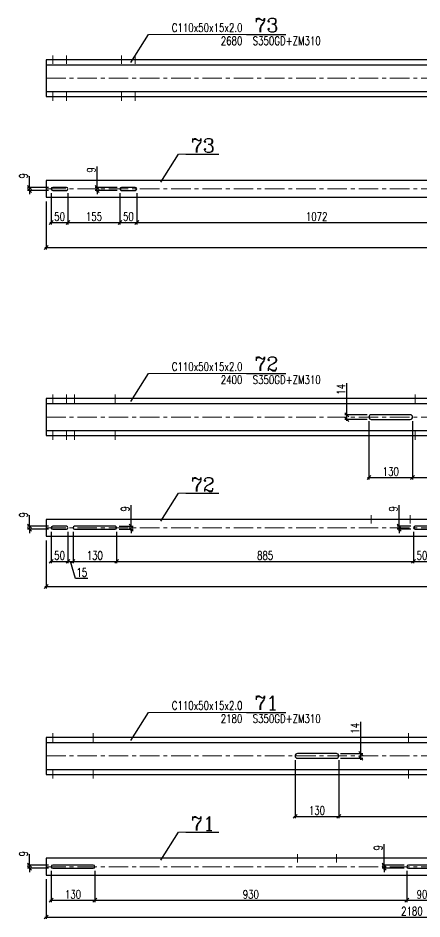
# Model space of a CAD drawing. Header units: millimetres. Extents: x -109 to 3611, y -131 to 11347.
# Drawn here: x -84 to 1120, y 3004 to 5689 of the extents above; entities that cross this region are included whole.
import ezdxf
from ezdxf.enums import TextEntityAlignment as Align

# ---------------------------------------------------------------- set-up
doc = ezdxf.new("R2010")
doc.units = ezdxf.units.MM
doc.header["$LTSCALE"] = 1.833333
doc.header["$PDMODE"] = 1
doc.linetypes.add('CENTER', pattern=[50.8, 31.75, -6.35, 6.35, -6.35])
doc.layers.get('0').update_dxf_attribs({"linetype": 'CONTINUOUS'})
doc.layers.get('Defpoints').update_dxf_attribs({"linetype": 'CONTINUOUS'})
for name, color, linetype, lineweight in [('k_inny', 40, 'CONTINUOUS', 13), ('k_konstrukcja', 3, 'CONTINUOUS', 25), ('k_osie', 6, 'CENTER', 5), ('k_pozycje', 1, 'CONTINUOUS', 5), ('k_wymiary', 1, 'CONTINUOUS', 5), ('RFD_C3', 2, 'CONTINUOUS', 5), ('RFD_C5', 1, 'CONTINUOUS', 5), ('RFD_T3', 2, 'CONTINUOUS', 25)]:
    doc.layers.add(name, color=color, linetype=linetype, lineweight=lineweight)
doc.styles.add('TXT3', font='SIMPLEX.SHX', dxfattribs={"width": 0.75, "height": 25})
doc.styles.add('TXT5', font='COMPLEX.shx', dxfattribs={"height": 41.666667})
doc.dimstyles.new('R1', dxfattribs={"dimtxt": 25, "dimasz": 11.666667, "dimexe": 5.833333, "dimexo": 12.5, "dimgap": 5, "dimtad": 1, "dimdec": 0, "dimzin": 0, "dimdsep": 46, "dimtxsty": 'TXT3', "dimblk1": 'OBLIQUE', "dimblk2": 'OBLIQUE', "dimsah": 1, "dimcen": -3, "dimdle": 4.166667, "dimclrt": 2, "dimadec": 0, "dimazin": 0, "dimtfac": 0.75, "dimtdec": 0, "dimtmove": 0, "dimatfit": 3, "dimldrblk": 'NONE', "dimfxl": 1, "dimtvp": 0.75, "dimtolj": 1, "dimtzin": 0, "dimarcsym": 0})
doc.dimstyles.new('R1_002', dxfattribs={"dimtxt": 25, "dimasz": 11.666667, "dimexe": 5.833333, "dimexo": 12.5, "dimgap": 5, "dimtad": 1, "dimdec": 0, "dimzin": 0, "dimdsep": 46, "dimtxsty": 'TXT3', "dimblk1": 'OBLIQUE', "dimblk2": 'OBLIQUE', "dimsah": 1, "dimcen": -3, "dimdle": 4.166667, "dimclrt": 2, "dimadec": 0, "dimazin": 0, "dimtfac": 0.75, "dimtdec": 0, "dimtmove": 0, "dimatfit": 3, "dimldrblk": 'NONE', "dimfxl": 1, "dimtvp": 0.75, "dimtolj": 1, "dimtzin": 0, "dimarcsym": 0})

# ---------------------------------------------------------------- blocks, each defined once
blk = doc.blocks.new('Poz. 71')
blk.add_lwpolyline([(-2155, 55), (-2155, -55), (25, -55), (25, 55)], close=True)
for points in [[(-2155, 40), (25, 40)], [(-2155, -40), (25, -40)]]:
    blk.add_lwpolyline(points)
blk.add_lwpolyline([(-1406, -7), (-1290, -7, 1), (-1290, 7), (-1406, 7, 1)], format="xyb", close=True)
for centre in [(-200, 0), (0, 0)]:
    blk.add_circle(centre, 7)
at = {"layer": 'k_inny'}
for points in [[(-2135.5, 42.5), (-2135.5, 67.5)], [(-2014.5, 42.5), (-2014.5, 67.5)], [(-1075.5, 42.5), (-1075.5, 67.5)], [(-994.5, 42.5), (-994.5, 67.5)], [(14.5, 42.5), (14.5, 67.5)], [(-2135.5, -67.5), (-2135.5, -42.5)], [(-2014.5, -67.5), (-2014.5, -42.5)], [(-1075.5, -67.5), (-1075.5, -42.5)], [(-994.5, -67.5), (-994.5, -42.5)], [(14.5, -67.5), (14.5, -42.5)]]:
    blk.add_lwpolyline(points, dxfattribs=at)
at = {"layer": 'k_osie'}
blk.add_lwpolyline([(-2155, 0), (25, 0)], dxfattribs=at)
blk = doc.blocks.new('Poz. 72')
blk.add_lwpolyline([(-2375, 55), (-2375, -55), (25, -55), (25, 55)], close=True)
for points in [[(-2375, 40), (25, 40)], [(-2375, -40), (25, -40)]]:
    blk.add_lwpolyline(points)
blk.add_lwpolyline([(-1406, -7), (-1290, -7, 1), (-1290, 7), (-1406, 7, 1)], format="xyb", close=True)
for centre in [(-200, 0), (0, 0)]:
    blk.add_circle(centre, 7)
at = {"layer": 'k_inny'}
for points in [[(-2355.5, 42.5), (-2355.5, 67.5)], [(-2314.5, 42.5), (-2314.5, 67.5)], [(-2290.5, 42.5), (-2290.5, 67.5)], [(-2169.5, 42.5), (-2169.5, 67.5)], [(-1275.5, 42.5), (-1275.5, 67.5)], [(-1234.5, 42.5), (-1234.5, 67.5)], [(-1180.5, 42.5), (-1180.5, 67.5)], [(-1059.5, 42.5), (-1059.5, 67.5)], [(-460.5, 42.5), (-460.5, 67.5)], [(-419.5, 42.5), (-419.5, 67.5)], [(14.5, 42.5), (14.5, 67.5)], [(-2355.5, -42.5), (-2355.5, -67.5)], [(-2314.5, -42.5), (-2314.5, -67.5)], [(-2290.5, -42.5), (-2290.5, -67.5)], [(-2169.5, -42.5), (-2169.5, -67.5)], [(-1275.5, -42.5), (-1275.5, -67.5)], [(-1234.5, -42.5), (-1234.5, -67.5)], [(-1180.5, -42.5), (-1180.5, -67.5)], [(-1059.5, -42.5), (-1059.5, -67.5)], [(-460.5, -42.5), (-460.5, -67.5)], [(-419.5, -42.5), (-419.5, -67.5)], [(14.5, -42.5), (14.5, -67.5)]]:
    blk.add_lwpolyline(points, dxfattribs=at)
at = {"layer": 'k_osie'}
blk.add_lwpolyline([(-2375, 0), (25, 0)], dxfattribs=at)
blk = doc.blocks.new('Poz. 73')
blk.add_lwpolyline([(-2655, 55), (-2655, -55), (25, -55), (25, 55)], close=True)
for points in [[(-2655, 40), (25, 40)], [(-2655, -40), (25, -40)]]:
    blk.add_lwpolyline(points)
blk.add_lwpolyline([(-1290, 7), (-1406, 7, 1), (-1406, -7), (-1290, -7, 1)], format="xyb", close=True)
for centre in [(-200, 0), (0, 0)]:
    blk.add_circle(centre, 7)
at = {"layer": 'k_inny'}
for points in [[(-2635.5, 42.5), (-2635.5, 67.5)], [(-2594.5, 42.5), (-2594.5, 67.5)], [(-2430.5, 42.5), (-2430.5, 67.5)], [(-2389.5, 42.5), (-2389.5, 67.5)], [(-1308.25, 42.5), (-1308.25, 67.5)], [(-1267.25, 42.5), (-1267.25, 67.5)], [(-1223.5, 42.5), (-1223.5, 67.5)], [(-1182.5, 42.5), (-1182.5, 67.5)], [(14.5, 42.5), (14.5, 67.5)], [(-2635.5, -67.5), (-2635.5, -42.5)], [(-2594.5, -67.5), (-2594.5, -42.5)], [(-2430.5, -67.5), (-2430.5, -42.5)], [(-2389.5, -67.5), (-2389.5, -42.5)], [(-1308.25, -67.5), (-1308.25, -42.5)], [(-1267.25, -67.5), (-1267.25, -42.5)], [(-1223.5, -67.5), (-1223.5, -42.5)], [(-1182.5, -67.5), (-1182.5, -42.5)], [(14.5, -67.5), (14.5, -42.5)]]:
    blk.add_lwpolyline(points, dxfattribs=at)
at = {"layer": 'k_osie'}
blk.add_lwpolyline([(-2655, 0), (25, 0)], dxfattribs=at)
blk = doc.blocks.new('Rygiel L')
for points in [[(-10, -4.5), (-20.5, -4.5, -1), (-20.5, 4.5), (-10, 4.5), (-10, 25), (-2690, 25), (-2690, -25), (-10, -25)], [(-2670.5, -4.5), (-2629.5, -4.5, 1), (-2629.5, 4.5), (-2670.5, 4.5, 1)], [(-2465.5, -4.5), (-2424.5, -4.5, 1), (-2424.5, 4.5), (-2465.5, 4.5, 1)], [(-1343.25, -4.5), (-1302.25, -4.5, 1), (-1302.25, 4.5), (-1343.25, 4.5, 1)], [(-1258.5, -4.5), (-1217.5, -4.5, 1), (-1217.5, 4.5), (-1258.5, 4.5, 1)]]:
    blk.add_lwpolyline(points, format="xyb", close=True)
at = {"layer": 'k_inny'}
for points in [[(-1441, 12.5), (-1441, 37.5)], [(-1325, 12.5), (-1325, 37.5)], [(-235, 12.5), (-235, 37.5)], [(-35, 12.5), (-35, 37.5)]]:
    blk.add_lwpolyline(points, dxfattribs=at)
at = {"layer": 'k_osie'}
blk.add_lwpolyline([(-2690, 0), (-10, 0)], dxfattribs=at)
blk = doc.blocks.new('Rygiel S')
for points in [[(-10, -4.5), (-20.5, -4.5, -1), (-20.5, 4.5), (-10, 4.5), (-10, 25), (-2190, 25), (-2190, -25), (-10, -25)], [(-2170.5, -4.5), (-2049.5, -4.5, 1), (-2049.5, 4.5), (-2170.5, 4.5, 1)], [(-1110.5, -4.5), (-1029.5, -4.5, 1), (-1029.5, 4.5), (-1110.5, 4.5, 1)]]:
    blk.add_lwpolyline(points, format="xyb", close=True)
at = {"layer": 'k_inny'}
for points in [[(-1441, 12.5), (-1441, 37.5)], [(-1325, 12.5), (-1325, 37.5)], [(-235, 12.5), (-235, 37.5)], [(-35, 12.5), (-35, 37.5)]]:
    blk.add_lwpolyline(points, dxfattribs=at)
at = {"layer": 'k_osie'}
blk.add_lwpolyline([(-2190, 0), (-10, 0)], dxfattribs=at)
blk = doc.blocks.new('Rygiel M')
for points in [[(-10, -4.5), (-20.5, -4.5, -1), (-20.5, 4.5), (-10, 4.5), (-10, 25), (-2410, 25), (-2410, -25), (-10, -25)], [(-2390.5, -4.5), (-2349.5, -4.5, 1), (-2349.5, 4.5), (-2390.5, 4.5, 1)], [(-2325.5, -4.5), (-2204.5, -4.5, 1), (-2204.5, 4.5), (-2325.5, 4.5, 1)], [(-1310.5, -4.5), (-1269.5, -4.5, 1), (-1269.5, 4.5), (-1310.5, 4.5, 1)], [(-1215.5, -4.5), (-1094.5, -4.5, 1), (-1094.5, 4.5), (-1215.5, 4.5, 1)], [(-495.5, -4.5), (-454.5, -4.5, 1), (-454.5, 4.5), (-495.5, 4.5, 1)]]:
    blk.add_lwpolyline(points, format="xyb", close=True)
at = {"layer": 'k_inny'}
for points in [[(-1441, 12.5), (-1441, 37.5)], [(-1325, 12.5), (-1325, 37.5)], [(-235, 37.5), (-235, 12.5)], [(-35, 37.5), (-35, 12.5)]]:
    blk.add_lwpolyline(points, dxfattribs=at)
at = {"layer": 'k_osie'}
blk.add_lwpolyline([(-2410, 0), (-10, 0)], dxfattribs=at)
blk = doc.blocks.new('_Oblique')
at = {"color": 0, "linetype": 'ByBlock', "lineweight": -2}
blk.add_line((-0.5, -0.5), (0.5, 0.5), dxfattribs=at)
blk = doc.blocks.new('*D514')
at = {"layer": 'Defpoints', "color": 0}
for p in [(15, 3159.7), (145, 3159.7), (145, 3059.7)]:
    blk.add_point(p, dxfattribs=at)
at = {"layer": 'k_wymiary', "color": 0, "lineweight": -2}
for p, q in [((15, 3147.2), (15, 3053.9)), ((145, 3147.2), (145, 3053.9)), ((10.8, 3059.7), (149.2, 3059.7))]:
    blk.add_line(p, q, dxfattribs=at)
at = {"layer": 'k_wymiary', "color": 0, "linetype": 'ByBlock', "lineweight": -2, "xscale": 11.66666666666666, "yscale": 11.66666666666666, "zscale": 11.66666666666666, "rotation": 180}
blk.add_blockref('_Oblique', (15, 3059.7), dxfattribs=at)
at = {"layer": 'k_wymiary', "color": 0, "linetype": 'ByBlock', "lineweight": -2, "xscale": 11.66666666666666, "yscale": 11.66666666666666, "zscale": 11.66666666666666}
blk.add_blockref('_Oblique', (145, 3059.7), dxfattribs=at)
at = {"layer": 'k_wymiary', "color": 2, "insert": (80, 3077.2), "char_height": 25, "attachment_point": 5, "style": 'TXT3'}
blk.add_mtext('\\A1;130', dxfattribs=at)
blk = doc.blocks.new('_None')
blk = doc.blocks.new('*D515')
at = {"layer": 'Defpoints', "color": 0}
for p in [(145, 3159.7), (1075, 3159.7), (1075, 3059.7)]:
    blk.add_point(p, dxfattribs=at)
at = {"layer": 'k_wymiary', "color": 0, "lineweight": -2}
for p, q in [((145, 3147.2), (145, 3053.9)), ((1075, 3147.2), (1075, 3053.9)), ((140.8, 3059.7), (1079.2, 3059.7))]:
    blk.add_line(p, q, dxfattribs=at)
at = {"layer": 'k_wymiary', "color": 0, "linetype": 'ByBlock', "lineweight": -2, "xscale": 11.66666666666666, "yscale": 11.66666666666666, "zscale": 11.66666666666666, "rotation": 180}
blk.add_blockref('_Oblique', (145, 3059.7), dxfattribs=at)
at = {"layer": 'k_wymiary', "color": 0, "linetype": 'ByBlock', "lineweight": -2, "xscale": 11.66666666666666, "yscale": 11.66666666666666, "zscale": 11.66666666666666}
blk.add_blockref('_Oblique', (1075, 3059.7), dxfattribs=at)
at = {"layer": 'k_wymiary', "color": 2, "insert": (610, 3077.2), "char_height": 25, "attachment_point": 5, "style": 'TXT3'}
blk.add_mtext('\\A1;930', dxfattribs=at)
blk = doc.blocks.new('*D516')
at = {"layer": 'Defpoints', "color": 0}
for p in [(1075, 3159.7), (1165, 3159.7), (1165, 3059.7)]:
    blk.add_point(p, dxfattribs=at)
at = {"layer": 'k_wymiary', "color": 0, "lineweight": -2}
for p, q in [((1075, 3147.2), (1075, 3053.9)), ((1165, 3147.2), (1165, 3053.9)), ((1070.8, 3059.7), (1169.2, 3059.7))]:
    blk.add_line(p, q, dxfattribs=at)
at = {"layer": 'k_wymiary', "color": 0, "linetype": 'ByBlock', "lineweight": -2, "xscale": 11.66666666666666, "yscale": 11.66666666666666, "zscale": 11.66666666666666, "rotation": 180}
blk.add_blockref('_Oblique', (1075, 3059.7), dxfattribs=at)
at = {"layer": 'k_wymiary', "color": 0, "linetype": 'ByBlock', "lineweight": -2, "xscale": 11.66666666666666, "yscale": 11.66666666666666, "zscale": 11.66666666666666}
blk.add_blockref('_Oblique', (1165, 3059.7), dxfattribs=at)
at = {"layer": 'k_wymiary', "color": 2, "insert": (1120, 3077.2), "char_height": 25, "attachment_point": 5, "style": 'TXT3'}
blk.add_mtext('\\A1;90', dxfattribs=at)
blk = doc.blocks.new('*D518')
at = {"layer": 'Defpoints', "color": 0}
for p in [(1007, 3164.2), (1079.5, 3164.2), (1079.5, 3155.2)]:
    blk.add_point(p, dxfattribs=at)
at = {"layer": 'k_wymiary', "color": 0, "lineweight": -2}
for p, q in [((1007, 3164.2), (1007, 3226.9)), ((1007, 3151.1), (1007, 3168.4)), ((1067, 3164.2), (1001.2, 3164.2)), ((1067, 3155.2), (1001.2, 3155.2)), ((1007, 3155.2), (1007, 3143.6))]:
    blk.add_line(p, q, dxfattribs=at)
at = {"layer": 'k_wymiary', "color": 0, "linetype": 'ByBlock', "lineweight": -2, "xscale": 11.66666666666666, "yscale": 11.66666666666666, "zscale": 11.66666666666666}
for p, rotation in [((1007, 3164.2), 270), ((1007, 3155.2), 90)]:
    blk.add_blockref('_Oblique', p, dxfattribs=dict(at, rotation=rotation))
at = {"layer": 'k_wymiary', "color": 2, "insert": (989.5, 3216.1), "char_height": 25, "attachment_point": 5, "rotation": 90, "style": 'TXT3'}
blk.add_mtext('\\A1;9', dxfattribs=at)
blk = doc.blocks.new('*D519')
at = {"layer": 'Defpoints', "color": 0}
for p in [(-50, 3164.2), (19.5, 3164.2), (19.5, 3155.2)]:
    blk.add_point(p, dxfattribs=at)
at = {"layer": 'k_wymiary', "color": 0, "lineweight": -2}
for p, q in [((-50, 3164.2), (-50, 3197.5)), ((7, 3164.2), (-55.8, 3164.2)), ((7, 3155.2), (-55.8, 3155.2)), ((-50, 3155.2), (-50, 3164.2)), ((-50, 3155.2), (-50, 3143.6))]:
    blk.add_line(p, q, dxfattribs=at)
at = {"layer": 'k_wymiary', "color": 0, "linetype": 'ByBlock', "lineweight": -2, "xscale": 11.66666666666666, "yscale": 11.66666666666666, "zscale": 11.66666666666666}
for p, rotation in [((-50, 3164.2), 270), ((-50, 3155.2), 90)]:
    blk.add_blockref('_Oblique', p, dxfattribs=dict(at, rotation=rotation))
at = {"layer": 'k_wymiary', "color": 2, "insert": (-67.5, 3198.4), "char_height": 25, "attachment_point": 5, "rotation": 90, "style": 'TXT3'}
blk.add_mtext('\\A1;9', dxfattribs=at)
blk = doc.blocks.new('*D542')
at = {"layer": 'Defpoints', "color": 0}
for p in [(0, 3134.7), (2180, 3134.7), (2180, 3009.7)]:
    blk.add_point(p, dxfattribs=at)
at = {"layer": 'k_wymiary', "color": 0, "lineweight": -2}
for p, q in [((0, 3122.2), (0, 3003.9)), ((2180, 3122.2), (2180, 3003.9)), ((-4.2, 3009.7), (2184.2, 3009.7))]:
    blk.add_line(p, q, dxfattribs=at)
at = {"layer": 'k_wymiary', "color": 0, "linetype": 'ByBlock', "lineweight": -2, "xscale": 11.66666666666666, "yscale": 11.66666666666666, "zscale": 11.66666666666666, "rotation": 180}
blk.add_blockref('_Oblique', (0, 3009.7), dxfattribs=at)
at = {"layer": 'k_wymiary', "color": 0, "linetype": 'ByBlock', "lineweight": -2, "xscale": 11.66666666666666, "yscale": 11.66666666666666, "zscale": 11.66666666666666}
blk.add_blockref('_Oblique', (2180, 3009.7), dxfattribs=at)
at = {"layer": 'k_wymiary', "color": 2, "insert": (1090, 3027.2), "char_height": 25, "attachment_point": 5, "style": 'TXT3'}
blk.add_mtext('\\A1;2180', dxfattribs=at)
blk = doc.blocks.new('*D543')
at = {"layer": 'Defpoints', "color": 0}
for p in [(15, 4169.7), (65, 4169.7), (65, 4069.7)]:
    blk.add_point(p, dxfattribs=at)
at = {"layer": 'k_wymiary', "color": 0, "lineweight": -2}
for p, q in [((15, 4157.2), (15, 4063.9)), ((65, 4157.2), (65, 4063.9)), ((10.8, 4069.7), (69.2, 4069.7))]:
    blk.add_line(p, q, dxfattribs=at)
at = {"layer": 'k_wymiary', "color": 0, "linetype": 'ByBlock', "lineweight": -2, "xscale": 11.66666666666666, "yscale": 11.66666666666666, "zscale": 11.66666666666666, "rotation": 180}
blk.add_blockref('_Oblique', (15, 4069.7), dxfattribs=at)
at = {"layer": 'k_wymiary', "color": 0, "linetype": 'ByBlock', "lineweight": -2, "xscale": 11.66666666666666, "yscale": 11.66666666666666, "zscale": 11.66666666666666}
blk.add_blockref('_Oblique', (65, 4069.7), dxfattribs=at)
at = {"layer": 'k_wymiary', "color": 2, "insert": (40, 4087.2), "char_height": 25, "attachment_point": 5, "style": 'TXT3'}
blk.add_mtext('\\A1;50', dxfattribs=at)
blk = doc.blocks.new('*D544')
at = {"layer": 'Defpoints', "color": 0}
for p in [(65, 4169.7), (80, 4169.7), (80, 4069.7)]:
    blk.add_point(p, dxfattribs=at)
at = {"layer": 'k_wymiary', "color": 0, "lineweight": -2}
for p, q in [((65, 4157.2), (65, 4063.9)), ((80, 4157.2), (80, 4063.9)), ((60.8, 4069.7), (84.2, 4069.7)), ((87.8, 4018.9), (72.5, 4069.7)), ((124.5, 4018.9), (87.8, 4018.9))]:
    blk.add_line(p, q, dxfattribs=at)
at = {"layer": 'k_wymiary', "color": 0, "linetype": 'ByBlock', "lineweight": -2, "xscale": 11.66666666666666, "yscale": 11.66666666666666, "zscale": 11.66666666666666, "rotation": 180}
blk.add_blockref('_Oblique', (65, 4069.7), dxfattribs=at)
at = {"layer": 'k_wymiary', "color": 0, "linetype": 'ByBlock', "lineweight": -2, "xscale": 11.66666666666666, "yscale": 11.66666666666666, "zscale": 11.66666666666666}
blk.add_blockref('_Oblique', (80, 4069.7), dxfattribs=at)
at = {"layer": 'k_wymiary', "color": 2, "insert": (106.1, 4036.4), "char_height": 25, "attachment_point": 5, "style": 'TXT3'}
blk.add_mtext('\\A1;15', dxfattribs=at)
blk = doc.blocks.new('*D545')
at = {"layer": 'Defpoints', "color": 0}
for p in [(80, 4169.7), (210, 4169.7), (210, 4069.7)]:
    blk.add_point(p, dxfattribs=at)
at = {"layer": 'k_wymiary', "color": 0, "lineweight": -2}
for p, q in [((80, 4157.2), (80, 4063.9)), ((210, 4157.2), (210, 4063.9)), ((75.8, 4069.7), (214.2, 4069.7))]:
    blk.add_line(p, q, dxfattribs=at)
at = {"layer": 'k_wymiary', "color": 0, "linetype": 'ByBlock', "lineweight": -2, "xscale": 11.66666666666666, "yscale": 11.66666666666666, "zscale": 11.66666666666666, "rotation": 180}
blk.add_blockref('_Oblique', (80, 4069.7), dxfattribs=at)
at = {"layer": 'k_wymiary', "color": 0, "linetype": 'ByBlock', "lineweight": -2, "xscale": 11.66666666666666, "yscale": 11.66666666666666, "zscale": 11.66666666666666}
blk.add_blockref('_Oblique', (210, 4069.7), dxfattribs=at)
at = {"layer": 'k_wymiary', "color": 2, "insert": (145, 4087.2), "char_height": 25, "attachment_point": 5, "style": 'TXT3'}
blk.add_mtext('\\A1;130', dxfattribs=at)
blk = doc.blocks.new('*D546')
at = {"layer": 'Defpoints', "color": 0}
for p in [(210, 4169.7), (1095, 4169.7), (1095, 4069.7)]:
    blk.add_point(p, dxfattribs=at)
at = {"layer": 'k_wymiary', "color": 0, "lineweight": -2}
for p, q in [((210, 4157.2), (210, 4063.9)), ((1095, 4157.2), (1095, 4063.9)), ((205.8, 4069.7), (1099.2, 4069.7))]:
    blk.add_line(p, q, dxfattribs=at)
at = {"layer": 'k_wymiary', "color": 0, "linetype": 'ByBlock', "lineweight": -2, "xscale": 11.66666666666666, "yscale": 11.66666666666666, "zscale": 11.66666666666666, "rotation": 180}
blk.add_blockref('_Oblique', (210, 4069.7), dxfattribs=at)
at = {"layer": 'k_wymiary', "color": 0, "linetype": 'ByBlock', "lineweight": -2, "xscale": 11.66666666666666, "yscale": 11.66666666666666, "zscale": 11.66666666666666}
blk.add_blockref('_Oblique', (1095, 4069.7), dxfattribs=at)
at = {"layer": 'k_wymiary', "color": 2, "insert": (652.5, 4087.2), "char_height": 25, "attachment_point": 5, "style": 'TXT3'}
blk.add_mtext('\\A1;885', dxfattribs=at)
blk = doc.blocks.new('*D547')
at = {"layer": 'Defpoints', "color": 0}
for p in [(1095, 4169.7), (1145, 4169.7), (1145, 4069.7)]:
    blk.add_point(p, dxfattribs=at)
at = {"layer": 'k_wymiary', "color": 0, "lineweight": -2}
for p, q in [((1095, 4157.2), (1095, 4063.9)), ((1145, 4157.2), (1145, 4063.9)), ((1090.8, 4069.7), (1149.2, 4069.7))]:
    blk.add_line(p, q, dxfattribs=at)
at = {"layer": 'k_wymiary', "color": 0, "linetype": 'ByBlock', "lineweight": -2, "xscale": 11.66666666666666, "yscale": 11.66666666666666, "zscale": 11.66666666666666, "rotation": 180}
blk.add_blockref('_Oblique', (1095, 4069.7), dxfattribs=at)
at = {"layer": 'k_wymiary', "color": 0, "linetype": 'ByBlock', "lineweight": -2, "xscale": 11.66666666666666, "yscale": 11.66666666666666, "zscale": 11.66666666666666}
blk.add_blockref('_Oblique', (1145, 4069.7), dxfattribs=at)
at = {"layer": 'k_wymiary', "color": 2, "insert": (1120, 4087.2), "char_height": 25, "attachment_point": 5, "style": 'TXT3'}
blk.add_mtext('\\A1;50', dxfattribs=at)
blk = doc.blocks.new('*D553')
at = {"layer": 'Defpoints', "color": 0}
for p in [(0, 4144.7), (2400, 4144.7), (2400, 3994.7)]:
    blk.add_point(p, dxfattribs=at)
at = {"layer": 'k_wymiary', "color": 0, "lineweight": -2}
for p, q in [((0, 4132.2), (0, 3988.9)), ((2400, 4132.2), (2400, 3988.9)), ((-4.2, 3994.7), (2404.2, 3994.7))]:
    blk.add_line(p, q, dxfattribs=at)
at = {"layer": 'k_wymiary', "color": 0, "linetype": 'ByBlock', "lineweight": -2, "xscale": 11.66666666666666, "yscale": 11.66666666666666, "zscale": 11.66666666666666, "rotation": 180}
blk.add_blockref('_Oblique', (0, 3994.7), dxfattribs=at)
at = {"layer": 'k_wymiary', "color": 0, "linetype": 'ByBlock', "lineweight": -2, "xscale": 11.66666666666666, "yscale": 11.66666666666666, "zscale": 11.66666666666666}
blk.add_blockref('_Oblique', (2400, 3994.7), dxfattribs=at)
at = {"layer": 'k_wymiary', "color": 2, "insert": (1200, 4012.2), "char_height": 25, "attachment_point": 5, "style": 'TXT3'}
blk.add_mtext('\\A1;2400', dxfattribs=at)
blk = doc.blocks.new('*D554')
at = {"layer": 'Defpoints', "color": 0}
for p in [(15, 5179.7), (65, 5179.7), (65, 5079.7)]:
    blk.add_point(p, dxfattribs=at)
at = {"layer": 'k_wymiary', "color": 0, "lineweight": -2}
for p, q in [((15, 5167.2), (15, 5073.9)), ((65, 5167.2), (65, 5073.9)), ((10.8, 5079.7), (69.2, 5079.7))]:
    blk.add_line(p, q, dxfattribs=at)
at = {"layer": 'k_wymiary', "color": 0, "linetype": 'ByBlock', "lineweight": -2, "xscale": 11.66666666666666, "yscale": 11.66666666666666, "zscale": 11.66666666666666, "rotation": 180}
blk.add_blockref('_Oblique', (15, 5079.7), dxfattribs=at)
at = {"layer": 'k_wymiary', "color": 0, "linetype": 'ByBlock', "lineweight": -2, "xscale": 11.66666666666666, "yscale": 11.66666666666666, "zscale": 11.66666666666666}
blk.add_blockref('_Oblique', (65, 5079.7), dxfattribs=at)
at = {"layer": 'k_wymiary', "color": 2, "insert": (40, 5097.2), "char_height": 25, "attachment_point": 5, "style": 'TXT3'}
blk.add_mtext('\\A1;50', dxfattribs=at)
blk = doc.blocks.new('*D555')
at = {"layer": 'Defpoints', "color": 0}
for p in [(65, 5179.7), (220, 5179.7), (220, 5079.7)]:
    blk.add_point(p, dxfattribs=at)
at = {"layer": 'k_wymiary', "color": 0, "lineweight": -2}
for p, q in [((65, 5167.2), (65, 5073.9)), ((220, 5167.2), (220, 5073.9)), ((60.8, 5079.7), (224.2, 5079.7))]:
    blk.add_line(p, q, dxfattribs=at)
at = {"layer": 'k_wymiary', "color": 0, "linetype": 'ByBlock', "lineweight": -2, "xscale": 11.66666666666666, "yscale": 11.66666666666666, "zscale": 11.66666666666666, "rotation": 180}
blk.add_blockref('_Oblique', (65, 5079.7), dxfattribs=at)
at = {"layer": 'k_wymiary', "color": 0, "linetype": 'ByBlock', "lineweight": -2, "xscale": 11.66666666666666, "yscale": 11.66666666666666, "zscale": 11.66666666666666}
blk.add_blockref('_Oblique', (220, 5079.7), dxfattribs=at)
at = {"layer": 'k_wymiary', "color": 2, "insert": (142.5, 5097.2), "char_height": 25, "attachment_point": 5, "style": 'TXT3'}
blk.add_mtext('\\A1;155', dxfattribs=at)
blk = doc.blocks.new('*D556')
at = {"layer": 'Defpoints', "color": 0}
for p in [(220, 5179.7), (270, 5179.7), (270, 5079.7)]:
    blk.add_point(p, dxfattribs=at)
at = {"layer": 'k_wymiary', "color": 0, "lineweight": -2}
for p, q in [((220, 5167.2), (220, 5073.9)), ((270, 5167.2), (270, 5073.9)), ((215.8, 5079.7), (274.2, 5079.7))]:
    blk.add_line(p, q, dxfattribs=at)
at = {"layer": 'k_wymiary', "color": 0, "linetype": 'ByBlock', "lineweight": -2, "xscale": 11.66666666666666, "yscale": 11.66666666666666, "zscale": 11.66666666666666, "rotation": 180}
blk.add_blockref('_Oblique', (220, 5079.7), dxfattribs=at)
at = {"layer": 'k_wymiary', "color": 0, "linetype": 'ByBlock', "lineweight": -2, "xscale": 11.66666666666666, "yscale": 11.66666666666666, "zscale": 11.66666666666666}
blk.add_blockref('_Oblique', (270, 5079.7), dxfattribs=at)
at = {"layer": 'k_wymiary', "color": 2, "insert": (245, 5097.2), "char_height": 25, "attachment_point": 5, "style": 'TXT3'}
blk.add_mtext('\\A1;50', dxfattribs=at)
blk = doc.blocks.new('*D557')
at = {"layer": 'Defpoints', "color": 0}
for p in [(270, 5179.7), (1342.3, 5179.7), (1342.3, 5079.7)]:
    blk.add_point(p, dxfattribs=at)
at = {"layer": 'k_wymiary', "color": 0, "lineweight": -2}
for p, q in [((270, 5167.2), (270, 5073.9)), ((1342.3, 5167.2), (1342.3, 5073.9)), ((265.8, 5079.7), (1346.4, 5079.7))]:
    blk.add_line(p, q, dxfattribs=at)
at = {"layer": 'k_wymiary', "color": 0, "linetype": 'ByBlock', "lineweight": -2, "xscale": 11.66666666666666, "yscale": 11.66666666666666, "zscale": 11.66666666666666, "rotation": 180}
blk.add_blockref('_Oblique', (270, 5079.7), dxfattribs=at)
at = {"layer": 'k_wymiary', "color": 0, "linetype": 'ByBlock', "lineweight": -2, "xscale": 11.66666666666666, "yscale": 11.66666666666666, "zscale": 11.66666666666666}
blk.add_blockref('_Oblique', (1342.3, 5079.7), dxfattribs=at)
at = {"layer": 'k_wymiary', "color": 2, "insert": (806.1, 5097.2), "char_height": 25, "attachment_point": 5, "style": 'TXT3'}
blk.add_mtext('\\A1;1072', dxfattribs=at)
blk = doc.blocks.new('*D562')
at = {"layer": 'Defpoints', "color": 0}
for p in [(0, 5154.7), (2680, 5154.7), (2680, 5004.7)]:
    blk.add_point(p, dxfattribs=at)
at = {"layer": 'k_wymiary', "color": 0, "lineweight": -2}
for p, q in [((0, 5142.2), (0, 4998.9)), ((2680, 5142.2), (2680, 4998.9)), ((-4.2, 5004.7), (2684.2, 5004.7))]:
    blk.add_line(p, q, dxfattribs=at)
at = {"layer": 'k_wymiary', "color": 0, "linetype": 'ByBlock', "lineweight": -2, "xscale": 11.66666666666666, "yscale": 11.66666666666666, "zscale": 11.66666666666666, "rotation": 180}
blk.add_blockref('_Oblique', (0, 5004.7), dxfattribs=at)
at = {"layer": 'k_wymiary', "color": 0, "linetype": 'ByBlock', "lineweight": -2, "xscale": 11.66666666666666, "yscale": 11.66666666666666, "zscale": 11.66666666666666}
blk.add_blockref('_Oblique', (2680, 5004.7), dxfattribs=at)
at = {"layer": 'k_wymiary', "color": 2, "insert": (1340, 5022.2), "char_height": 25, "attachment_point": 5, "style": 'TXT3'}
blk.add_mtext('\\A1;2680', dxfattribs=at)
blk = doc.blocks.new('pozycja')
at = {"layer": 'RFD_C5', "linetype": 'Continuous'}
blk.add_line((0, 0), (25.8, 0), dxfattribs=at)
at = {"layer": 'RFD_T3'}
blk.add_line((25.8, 0), (143.9, 0), dxfattribs=at)
at = {"layer": 'RFD_T3', "linetype": 'Continuous', "style": 'TXT5'}
blk.add_attdef('NR', text='', height=50, dxfattribs=at).set_placement((86.9, -9), align=Align.BOTTOM_CENTER)
blk = doc.blocks.new('xp-u01')
at = {"layer": 'RFD_C5'}
blk.add_line((0, 0), (351, 0), dxfattribs=at)
at = {"layer": 'RFD_T3'}
blk.add_line((351, 0), (491, 0), dxfattribs=at)
at = {"layer": 'RFD_C3', "style": 'TXT3', "width": 0.75}
blk.add_attdef('OPIS', text='', height=30, dxfattribs=at).set_placement((336, 0.4), align=Align.BOTTOM_RIGHT)
blk.add_attdef('DLUGOSC', text='', height=30, dxfattribs=at).set_placement((335.7, -7.6), align=Align.TOP_RIGHT)
blk.add_attdef('STAL', (372.8, -37.6), '', height=30, dxfattribs=at)
at = {"layer": 'RFD_C3', "style": 'TXT3', "width": 0.75, "flags": 1}
for tag, p in [('G_JEDN', (164.9, -82.9)), ('G', (164.9, -134.4)), ('UWAGI', (164.9, -237.2))]:
    blk.add_attdef(tag, p, '', height=30, dxfattribs=at)
at = {"layer": 'RFD_T3', "linetype": 'Continuous', "style": 'TXT5'}
blk.add_attdef('NR', text='', height=50, dxfattribs=at).set_placement((421.6, -6), align=Align.BOTTOM_CENTER)
blk = doc.blocks.new('*D567')
at = {"layer": 'Defpoints', "color": 0}
for p in [(742, 3489.7), (872, 3489.7), (872, 3309.7)]:
    blk.add_point(p, dxfattribs=at)
at = {"layer": 'k_wymiary', "color": 0, "lineweight": -2}
for p, q in [((742, 3477.2), (742, 3303.9)), ((872, 3477.2), (872, 3303.9)), ((737.8, 3309.7), (876.2, 3309.7))]:
    blk.add_line(p, q, dxfattribs=at)
at = {"layer": 'k_wymiary', "color": 0, "linetype": 'ByBlock', "lineweight": -2, "xscale": 11.66666666666666, "yscale": 11.66666666666666, "zscale": 11.66666666666666, "rotation": 180}
blk.add_blockref('_Oblique', (742, 3309.7), dxfattribs=at)
at = {"layer": 'k_wymiary', "color": 0, "linetype": 'ByBlock', "lineweight": -2, "xscale": 11.66666666666666, "yscale": 11.66666666666666, "zscale": 11.66666666666666}
blk.add_blockref('_Oblique', (872, 3309.7), dxfattribs=at)
at = {"layer": 'k_wymiary', "color": 2, "insert": (807, 3327.2), "char_height": 25, "attachment_point": 5, "style": 'TXT3'}
blk.add_mtext('\\A1;130', dxfattribs=at)
blk = doc.blocks.new('*D568')
at = {"layer": 'Defpoints', "color": 0}
for p in [(872, 3489.7), (2180, 3434.7), (2180, 3309.7)]:
    blk.add_point(p, dxfattribs=at)
at = {"layer": 'k_wymiary', "color": 0, "lineweight": -2}
for p, q in [((872, 3477.2), (872, 3303.9)), ((2180, 3422.2), (2180, 3303.9)), ((867.8, 3309.7), (2184.2, 3309.7))]:
    blk.add_line(p, q, dxfattribs=at)
at = {"layer": 'k_wymiary', "color": 0, "linetype": 'ByBlock', "lineweight": -2, "xscale": 11.66666666666666, "yscale": 11.66666666666666, "zscale": 11.66666666666666, "rotation": 180}
blk.add_blockref('_Oblique', (872, 3309.7), dxfattribs=at)
at = {"layer": 'k_wymiary', "color": 0, "linetype": 'ByBlock', "lineweight": -2, "xscale": 11.66666666666666, "yscale": 11.66666666666666, "zscale": 11.66666666666666}
blk.add_blockref('_Oblique', (2180, 3309.7), dxfattribs=at)
at = {"layer": 'k_wymiary', "color": 2, "insert": (1526, 3327.2), "char_height": 25, "attachment_point": 5, "style": 'TXT3'}
blk.add_mtext('\\A1;1308', dxfattribs=at)
blk = doc.blocks.new('*D569')
at = {"layer": 'Defpoints', "color": 0}
for p in [(962, 4499.7), (1092, 4499.7), (1092, 4319.7)]:
    blk.add_point(p, dxfattribs=at)
at = {"layer": 'k_wymiary', "color": 0, "lineweight": -2}
for p, q in [((962, 4487.2), (962, 4313.9)), ((1092, 4487.2), (1092, 4313.9)), ((957.8, 4319.7), (1096.2, 4319.7))]:
    blk.add_line(p, q, dxfattribs=at)
at = {"layer": 'k_wymiary', "color": 0, "linetype": 'ByBlock', "lineweight": -2, "xscale": 11.66666666666666, "yscale": 11.66666666666666, "zscale": 11.66666666666666, "rotation": 180}
blk.add_blockref('_Oblique', (962, 4319.7), dxfattribs=at)
at = {"layer": 'k_wymiary', "color": 0, "linetype": 'ByBlock', "lineweight": -2, "xscale": 11.66666666666666, "yscale": 11.66666666666666, "zscale": 11.66666666666666}
blk.add_blockref('_Oblique', (1092, 4319.7), dxfattribs=at)
at = {"layer": 'k_wymiary', "color": 2, "insert": (1027, 4337.2), "char_height": 25, "attachment_point": 5, "style": 'TXT3'}
blk.add_mtext('\\A1;130', dxfattribs=at)
blk = doc.blocks.new('*D570')
at = {"layer": 'Defpoints', "color": 0}
for p in [(1092, 4499.7), (2400, 4444.7), (2400, 4319.7)]:
    blk.add_point(p, dxfattribs=at)
at = {"layer": 'k_wymiary', "color": 0, "lineweight": -2}
for p, q in [((1092, 4487.2), (1092, 4313.9)), ((2400, 4432.2), (2400, 4313.9)), ((1087.8, 4319.7), (2404.2, 4319.7))]:
    blk.add_line(p, q, dxfattribs=at)
at = {"layer": 'k_wymiary', "color": 0, "linetype": 'ByBlock', "lineweight": -2, "xscale": 11.66666666666666, "yscale": 11.66666666666666, "zscale": 11.66666666666666, "rotation": 180}
blk.add_blockref('_Oblique', (1092, 4319.7), dxfattribs=at)
at = {"layer": 'k_wymiary', "color": 0, "linetype": 'ByBlock', "lineweight": -2, "xscale": 11.66666666666666, "yscale": 11.66666666666666, "zscale": 11.66666666666666}
blk.add_blockref('_Oblique', (2400, 4319.7), dxfattribs=at)
at = {"layer": 'k_wymiary', "color": 2, "insert": (1746, 4337.2), "char_height": 25, "attachment_point": 5, "style": 'TXT3'}
blk.add_mtext('\\A1;1308', dxfattribs=at)
blk = doc.blocks.new('*D573')
at = {"layer": 'Defpoints', "color": 0}
for p in [(896, 4506.7), (969, 4506.7), (969, 4492.7)]:
    blk.add_point(p, dxfattribs=at)
at = {"layer": 'k_wymiary', "color": 0, "lineweight": -2}
for p, q in [((896, 4506.7), (896, 4601)), ((896, 4488.6), (896, 4510.9)), ((956.5, 4506.7), (890.2, 4506.7)), ((956.5, 4492.7), (890.2, 4492.7))]:
    blk.add_line(p, q, dxfattribs=at)
at = {"layer": 'k_wymiary', "color": 0, "linetype": 'ByBlock', "lineweight": -2, "xscale": 11.66666666666666, "yscale": 11.66666666666666, "zscale": 11.66666666666666}
for p, rotation in [((896, 4506.7), 90), ((896, 4492.7), 270)]:
    blk.add_blockref('_Oblique', p, dxfattribs=dict(at, rotation=rotation))
at = {"layer": 'k_wymiary', "color": 2, "insert": (878.5, 4582.2), "char_height": 25, "attachment_point": 5, "rotation": 90, "style": 'TXT3'}
blk.add_mtext('\\A1;14', dxfattribs=at)
blk = doc.blocks.new('*D574')
at = {"layer": 'Defpoints', "color": 0}
for p in [(865, 3496.7), (938, 3496.7), (865, 3482.7)]:
    blk.add_point(p, dxfattribs=at)
at = {"layer": 'k_wymiary', "color": 0, "lineweight": -2}
for p, q in [((938, 3496.7), (938, 3591)), ((877.5, 3496.7), (943.8, 3496.7)), ((938, 3478.6), (938, 3500.9)), ((877.5, 3482.7), (943.8, 3482.7))]:
    blk.add_line(p, q, dxfattribs=at)
at = {"layer": 'k_wymiary', "color": 0, "linetype": 'ByBlock', "lineweight": -2, "xscale": 11.66666666666666, "yscale": 11.66666666666666, "zscale": 11.66666666666666}
for p, rotation in [((938, 3496.7), 90), ((938, 3482.7), 270)]:
    blk.add_blockref('_Oblique', p, dxfattribs=dict(at, rotation=rotation))
at = {"layer": 'k_wymiary', "color": 2, "insert": (920.5, 3572.2), "char_height": 25, "attachment_point": 5, "rotation": 90, "style": 'TXT3'}
blk.add_mtext('\\A1;14', dxfattribs=at)
blk = doc.blocks.new('*D599')
at = {"layer": 'Defpoints', "color": 0}
for p in [(-50, 4174.2), (19.5, 4174.2), (19.5, 4165.2)]:
    blk.add_point(p, dxfattribs=at)
at = {"layer": 'k_wymiary', "color": 0, "lineweight": -2}
for p, q in [((-50, 4174.2), (-50, 4207.5)), ((7, 4174.2), (-55.8, 4174.2)), ((7, 4165.2), (-55.8, 4165.2)), ((-50, 4165.2), (-50, 4174.2)), ((-50, 4165.2), (-50, 4153.6))]:
    blk.add_line(p, q, dxfattribs=at)
at = {"layer": 'k_wymiary', "color": 0, "linetype": 'ByBlock', "lineweight": -2, "xscale": 11.66666666666666, "yscale": 11.66666666666666, "zscale": 11.66666666666666}
for p, rotation in [((-50, 4174.2), 270), ((-50, 4165.2), 90)]:
    blk.add_blockref('_Oblique', p, dxfattribs=dict(at, rotation=rotation))
at = {"layer": 'k_wymiary', "color": 2, "insert": (-67.5, 4208.4), "char_height": 25, "attachment_point": 5, "rotation": 90, "style": 'TXT3'}
blk.add_mtext('\\A1;9', dxfattribs=at)
blk = doc.blocks.new('*D600')
at = {"layer": 'Defpoints', "color": 0}
for p in [(-50, 5184.2), (19.5, 5184.2), (19.5, 5175.2)]:
    blk.add_point(p, dxfattribs=at)
at = {"layer": 'k_wymiary', "color": 0, "lineweight": -2}
for p, q in [((-50, 5184.2), (-50, 5217.5)), ((7, 5184.2), (-55.8, 5184.2)), ((-50, 5175.2), (-50, 5184.2)), ((7, 5175.2), (-55.8, 5175.2)), ((-50, 5175.2), (-50, 5163.6))]:
    blk.add_line(p, q, dxfattribs=at)
at = {"layer": 'k_wymiary', "color": 0, "linetype": 'ByBlock', "lineweight": -2, "xscale": 11.66666666666666, "yscale": 11.66666666666666, "zscale": 11.66666666666666}
for p, rotation in [((-50, 5184.2), 270), ((-50, 5175.2), 90)]:
    blk.add_blockref('_Oblique', p, dxfattribs=dict(at, rotation=rotation))
at = {"layer": 'k_wymiary', "color": 2, "insert": (-67.5, 5218.4), "char_height": 25, "attachment_point": 5, "rotation": 90, "style": 'TXT3'}
blk.add_mtext('\\A1;9', dxfattribs=at)
blk = doc.blocks.new('*D601')
at = {"layer": 'Defpoints', "color": 0}
for p in [(152, 5184.2), (224.5, 5184.2), (224.5, 5175.2)]:
    blk.add_point(p, dxfattribs=at)
at = {"layer": 'k_wymiary', "color": 0, "lineweight": -2}
for p, q in [((152, 5184.2), (152, 5246.9)), ((212, 5184.2), (146.2, 5184.2)), ((152, 5171.1), (152, 5188.4)), ((212, 5175.2), (146.2, 5175.2)), ((152, 5175.2), (152, 5163.6))]:
    blk.add_line(p, q, dxfattribs=at)
at = {"layer": 'k_wymiary', "color": 0, "linetype": 'ByBlock', "lineweight": -2, "xscale": 11.66666666666666, "yscale": 11.66666666666666, "zscale": 11.66666666666666}
for p, rotation in [((152, 5184.2), 270), ((152, 5175.2), 90)]:
    blk.add_blockref('_Oblique', p, dxfattribs=dict(at, rotation=rotation))
at = {"layer": 'k_wymiary', "color": 2, "insert": (134.5, 5236.1), "char_height": 25, "attachment_point": 5, "rotation": 90, "style": 'TXT3'}
blk.add_mtext('\\A1;9', dxfattribs=at)
blk = doc.blocks.new('*D606')
at = {"layer": 'Defpoints', "color": 0}
for p in [(205.5, 4174.2), (205.5, 4165.2), (253, 4174.2)]:
    blk.add_point(p, dxfattribs=at)
at = {"layer": 'k_wymiary', "color": 0, "lineweight": -2}
for p, q in [((253, 4174.2), (253, 4236.9)), ((218, 4174.2), (258.8, 4174.2)), ((218, 4165.2), (258.8, 4165.2)), ((253, 4161.1), (253, 4178.4)), ((253, 4165.2), (253, 4153.6))]:
    blk.add_line(p, q, dxfattribs=at)
at = {"layer": 'k_wymiary', "color": 0, "linetype": 'ByBlock', "lineweight": -2, "xscale": 11.66666666666666, "yscale": 11.66666666666666, "zscale": 11.66666666666666}
for p, rotation in [((253, 4174.2), 270), ((253, 4165.2), 90)]:
    blk.add_blockref('_Oblique', p, dxfattribs=dict(at, rotation=rotation))
at = {"layer": 'k_wymiary', "color": 2, "insert": (235.5, 4226.1), "char_height": 25, "attachment_point": 5, "rotation": 90, "style": 'TXT3'}
blk.add_mtext('\\A1;9', dxfattribs=at)
blk = doc.blocks.new('*D607')
at = {"layer": 'Defpoints', "color": 0}
for p in [(1052, 4174.2), (1099.5, 4174.2), (1099.5, 4165.2)]:
    blk.add_point(p, dxfattribs=at)
at = {"layer": 'k_wymiary', "color": 0, "lineweight": -2}
for p, q in [((1052, 4174.2), (1052, 4236.9)), ((1087, 4174.2), (1046.2, 4174.2)), ((1087, 4165.2), (1046.2, 4165.2)), ((1052, 4161.1), (1052, 4178.4)), ((1052, 4165.2), (1052, 4153.6))]:
    blk.add_line(p, q, dxfattribs=at)
at = {"layer": 'k_wymiary', "color": 0, "linetype": 'ByBlock', "lineweight": -2, "xscale": 11.66666666666666, "yscale": 11.66666666666666, "zscale": 11.66666666666666}
for p, rotation in [((1052, 4174.2), 270), ((1052, 4165.2), 90)]:
    blk.add_blockref('_Oblique', p, dxfattribs=dict(at, rotation=rotation))
at = {"layer": 'k_wymiary', "color": 2, "insert": (1034.5, 4226.1), "char_height": 25, "attachment_point": 5, "rotation": 90, "style": 'TXT3'}
blk.add_mtext('\\A1;9', dxfattribs=at)

msp = doc.modelspace()

# ---------------------------------------------------------------- block references
at = {"layer": 'k_konstrukcja'}
for name, p in [('Poz. 73', (2655, 5509.74)), ('Rygiel L', (2690, 5179.74)), ('Poz. 72', (2375, 4499.74)), ('Rygiel M', (2410, 4169.74)), ('Poz. 71', (2155, 3489.74)), ('Rygiel S', (2190, 3159.74))]:
    msp.add_blockref(name, p, dxfattribs=at)
at = {"layer": 'k_pozycje', "xscale": 0.83333333333333, "yscale": 0.83333333333333, "zscale": 0.83333333333333}
for name, p, values in [('xp-u01', (304.94, 5639.74), {'NR': '73', 'OPIS': 'C110x50x15x2.0', 'DLUGOSC': '2680', 'STAL': 'S350GD+ZM310'}), ('pozycja', (394.24, 5282.74), {'NR': '73'}), ('xp-u01', (304.94, 4629.74), {'NR': '72', 'OPIS': 'C110x50x15x2.0', 'DLUGOSC': '2400', 'STAL': 'S350GD+ZM310'}), ('pozycja', (394.24, 4272.74), {'NR': '72'}), ('xp-u01', (304.94, 3619.74), {'NR': '71', 'OPIS': 'C110x50x15x2.0', 'DLUGOSC': '2180', 'STAL': 'S350GD+ZM310'}), ('pozycja', (394.24, 3262.74), {'NR': '71'})]:
    msp.add_blockref(name, p, dxfattribs=at).add_auto_attribs(values)

# ---------------------------------------------------------------- dimensions: what is measured, and where the dimension line sits
at = {"layer": 'k_wymiary'}
for base, p1, p2, picture, middle in [((152, 5184.24), (224.5, 5175.24), (224.5, 5184.24), '*D601', (152, 5236.09)), ((896, 4506.74), (969, 4492.74), (969, 4506.74), '*D573', (896, 4582.2)), ((253, 4174.24), (205.5, 4165.24), (205.5, 4174.24), '*D606', (253, 4226.09)), ((1052, 4174.24), (1099.5, 4165.24), (1099.5, 4174.24), '*D607', (1052, 4226.09)), ((938, 3496.74), (865, 3482.74), (865, 3496.74), '*D574', (938, 3572.2)), ((1007, 3164.24), (1079.5, 3155.24), (1079.5, 3164.24), '*D518', (1007, 3216.09))]:
    dim = msp.add_linear_dim(base=base, p1=p1, p2=p2, angle=90, dimstyle='R1', dxfattribs=at)
    dim.commit()
    dim.dimension.update_dxf_attribs({"geometry": picture, "text_midpoint": middle, "dimtype": 160})
for base, p1, p2, picture, middle in [((-50, 5184.24), (19.5, 5175.24), (19.5, 5184.24), '*D600', (-67.5, 5218.38)), ((-50, 4174.24), (19.5, 4165.24), (19.5, 4174.24), '*D599', (-67.5, 4208.38)), ((-50, 3164.24), (19.5, 3155.24), (19.5, 3164.24), '*D519', (-67.5, 3198.38))]:
    dim = msp.add_linear_dim(base=base, p1=p1, p2=p2, angle=90, dimstyle='R1', dxfattribs=at)
    dim.commit()
    dim.dimension.update_dxf_attribs({"geometry": picture, "text_midpoint": middle})
for base, p1, p2, picture, middle in [((65, 5079.74), (15, 5179.74), (65, 5179.74), '*D554', (40, 5097.24)), ((2680, 5004.74), (0, 5154.74), (2680, 5154.74), '*D562', (1340, 5022.24)), ((1092, 4319.74), (962, 4499.74), (1092, 4499.74), '*D569', (1027, 4337.24)), ((65, 4069.74), (15, 4169.74), (65, 4169.74), '*D543', (40, 4087.24)), ((2400, 3994.74), (0, 4144.74), (2400, 4144.74), '*D553', (1200, 4012.24)), ((872, 3309.74), (742, 3489.74), (872, 3489.74), '*D567', (807, 3327.24)), ((145, 3059.74), (15, 3159.74), (145, 3159.74), '*D514', (80, 3077.24)), ((2180, 3009.74), (0, 3134.74), (2180, 3134.74), '*D542', (1090, 3027.24))]:
    dim = msp.add_linear_dim(base=base, p1=p1, p2=p2, dimstyle='R1', dxfattribs=at)
    dim.commit()
    dim.dimension.update_dxf_attribs({"geometry": picture, "text_midpoint": middle})
for base, p1, p2, picture, middle in [((220, 5079.74), (65, 5179.74), (220, 5179.74), '*D555', (142.5, 5097.24)), ((270, 5079.74), (220, 5179.74), (270, 5179.74), '*D556', (245, 5097.24)), ((1342.25, 5079.74), (270, 5179.74), (1342.25, 5179.74), '*D557', (806.13, 5097.24)), ((2400, 4319.74), (1092, 4499.74), (2400, 4444.74), '*D570', (1746, 4337.24)), ((80, 4069.74), (65, 4169.74), (80, 4169.74), '*D544', (92.75, 4036.41)), ((210, 4069.74), (80, 4169.74), (210, 4169.74), '*D545', (145, 4087.24)), ((1095, 4069.74), (210, 4169.74), (1095, 4169.74), '*D546', (652.5, 4087.24)), ((1145, 4069.74), (1095, 4169.74), (1145, 4169.74), '*D547', (1120, 4087.24)), ((2180, 3309.74), (872, 3489.74), (2180, 3434.74), '*D568', (1526, 3327.24)), ((1075, 3059.74), (145, 3159.74), (1075, 3159.74), '*D515', (610, 3077.24)), ((1165, 3059.74), (1075, 3159.74), (1165, 3159.74), '*D516', (1120, 3077.24))]:
    dim = msp.add_linear_dim(base=base, p1=p1, p2=p2, dimstyle='R1', override={"dimtmove": 1}, dxfattribs=at)
    dim.commit()
    dim.dimension.update_dxf_attribs({"geometry": picture, "text_midpoint": middle})

# ---------------------------------------------------------------- leaders
at = {"layer": 'k_pozycje'}
for points in [[(252.2, 5556.3), (304.94, 5639.74)], [(341.5, 5199.3), (394.24, 5282.74)], [(252.2, 4546.3), (304.94, 4629.74)], [(341.5, 4189.3), (394.24, 4272.74)], [(252.2, 3536.3), (304.94, 3619.74)], [(341.5, 3179.3), (394.24, 3262.74)]]:
    msp.add_leader(points, dimstyle='R1_002', dxfattribs=at)

doc.saveas('drawing.dxf')
